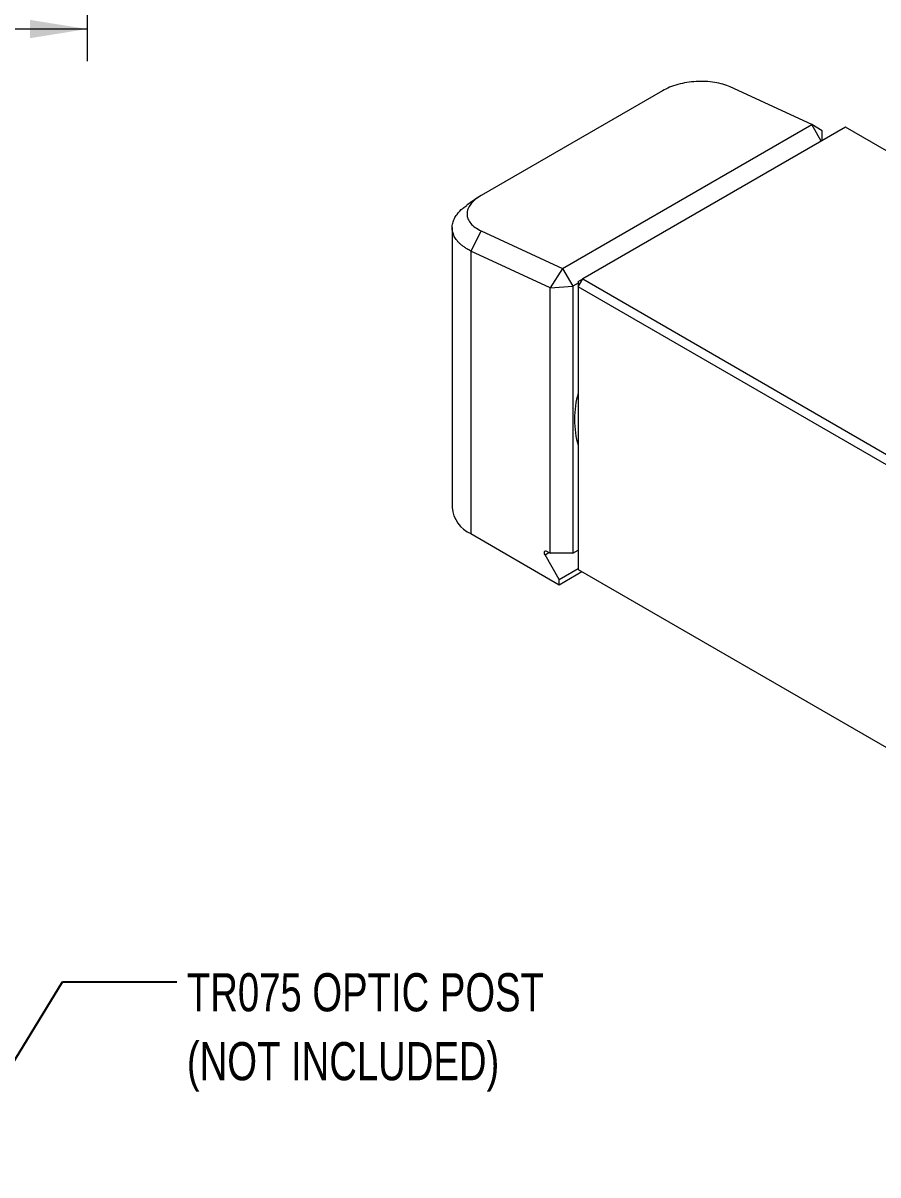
# Model space of a CAD drawing. Header units: millimetres. Extents: x 2 to 278, y 1 to 215.
# Drawn here: x 169.3 to 216.8, y 86.8 to 150.7 of the extents above; entities that cross this region are included whole.
import ezdxf

# ---------------------------------------------------------------- set-up
doc = ezdxf.new("R2010")
doc.units = ezdxf.units.MM
doc.styles.add('SLDTEXTSTYLE0', font='TXT', dxfattribs={"width": 0.75})
doc.dimstyles.new('SLDDIMSTYLE1', dxfattribs={"dimtxt": 0.18, "dimasz": 1.016, "dimexe": 0, "dimexo": 0.0625, "dimgap": 0, "dimtad": 0, "dimtih": 1, "dimtoh": 1, "dimdec": 0, "dimrnd": 1e-09, "dimzin": 0, "dimdsep": 46, "dimtxsty": 'Standard', "dimblk1": 'DOT', "dimblk2": 'DOT', "dimsah": 1, "dimcen": 0.09, "dimadec": 0, "dimazin": 0, "dimtfac": 1.016, "dimtdec": 0, "dimtofl": 0, "dimtmove": 0, "dimatfit": 3, "dimldrblk": 'DOT', "dimfxl": 1, "dimfrac": 2, "dimtolj": 1, "dimtzin": 0, "dimarcsym": 0})
doc.dimstyles.new('SLDDIMSTYLE2', dxfattribs={"dimtxt": 2.116667, "dimasz": 3.175, "dimexe": 0, "dimexo": 0.0625, "dimgap": 0.529167, "dimtad": 0, "dimtih": 1, "dimtoh": 1, "dimdec": 1, "dimlfac": 0.714286, "dimrnd": 1e-09, "dimzin": 12, "dimdsep": 46, "dimtxsty": 'SLDTEXTSTYLE0', "dimsah": 1, "dimcen": 0.09, "dimadec": 0, "dimazin": 3, "dimtfac": 1, "dimtdec": 1, "dimtofl": 0, "dimtmove": 0, "dimatfit": 3, "dimfxl": 1, "dimfrac": 2, "dimtolj": 1, "dimtzin": 12, "dimarcsym": 0})
doc.dimstyles.new('SLDDIMSTYLE5', dxfattribs={"dimtxt": 2.116667, "dimasz": 3.175, "dimexe": 0, "dimexo": 0.0625, "dimgap": 0.529167, "dimtad": 0, "dimtih": 1, "dimtoh": 1, "dimdec": 1, "dimlfac": 0.714286, "dimrnd": 1e-09, "dimzin": 12, "dimdsep": 46, "dimtxsty": 'SLDTEXTSTYLE0', "dimsah": 1, "dimcen": 0, "dimadec": 0, "dimazin": 3, "dimtfac": 1, "dimtdec": 1, "dimtofl": 0, "dimtmove": 0, "dimatfit": 3, "dimfxl": 1, "dimfrac": 2, "dimtolj": 1, "dimtzin": 12, "dimarcsym": 0})

# ---------------------------------------------------------------- blocks, each defined once
blk = doc.blocks.new('_Dot')
at = {"color": 0, "linetype": 'ByBlock', "lineweight": -2}
blk.add_line((-0.5, 0), (-1, 0), dxfattribs=at)
at = {"color": 0, "linetype": 'ByBlock', "const_width": 0.5}
blk.add_lwpolyline([(-0.25, 0, 1), (0.25, 0, 1)], format="xyb", close=True, dxfattribs=at)
blk = doc.blocks.new('_D_4')
at = {"color": 8, "linetype": 'Continuous', "lineweight": 0}
for p, q in [((161.018, 179.939), (179.569, 163.762)), ((179.569, 163.762), (183.379, 163.762))]:
    blk.add_line(p, q, dxfattribs=at)
at = {"color": 8, "linetype": 'Continuous', "lineweight": 18}
blk.add_solid([(161.018, 179.939), (163.077, 177.469), (163.745, 178.235)], dxfattribs=at)
at = {"color": 8, "linetype": 'Continuous', "lineweight": 18, "char_height": 2.11667, "attachment_point": 1, "style": 'SLDTEXTSTYLE0'}
for s, insert in [('MOUNTING DOUBLE-BORE', (184.172, 164.808)), ('FOR USE WITH', (184.172, 161.445)), ('TR(x), TR(x)/M, & TR(x)/M-JP', (184.172, 158.081)), ('SERIES OPTIC POSTS', (184.172, 154.718))]:
    blk.add_mtext(s, dxfattribs=dict(at, insert=insert))
blk = doc.blocks.new('_D_6')
at = {"color": 8, "linetype": 'Continuous', "lineweight": 0}
for p, q in [((89.26, 177.394), (89.26, 148.637)), ((172.888, 177.394), (172.888, 176.378)), ((172.888, 173.838), (172.888, 170.857)), ((172.888, 168.317), (172.888, 148.637)), ((128.391, 152.367), (127.748, 152.367)), ((127.748, 152.367), (127.748, 149.004)), ((136.149, 152.367), (136.792, 152.367)), ((136.792, 152.367), (136.792, 149.004)), ((89.26, 150.415), (125.211, 150.415)), ((172.888, 150.415), (139.329, 150.415)), ((127.748, 149.004), (128.391, 149.004)), ((136.792, 149.004), (136.149, 149.004))]:
    blk.add_line(p, q, dxfattribs=at)
at = {"color": 8, "linetype": 'Continuous', "lineweight": 18}
for points in [[(89.26, 150.415), (92.435, 149.907), (92.435, 150.923)], [(172.888, 150.415), (169.713, 150.923), (169.713, 149.907)]]:
    blk.add_solid(points, dxfattribs=at)
at = {"color": 8, "linetype": 'Continuous', "lineweight": 18, "char_height": 2.1167, "attachment_point": 1, "style": 'SLDTEXTSTYLE0'}
for s, insert in [('59.7mm', (126.888, 155.525)), ('2.35in', (128.391, 151.732)), ('NOMINAL', (125.64, 147.94))]:
    blk.add_mtext(s, dxfattribs=dict(at, insert=insert))

msp = doc.modelspace()

# ---------------------------------------------------------------- linework, layer by layer
at = {"color": 7, "linetype": 'Continuous', "lineweight": 18}
for p, q in [((204.815, 146.986), (194.757, 141.18)), ((213.106, 145.116), (208.586, 147.204)), ((199.277, 137.133), (213.106, 145.116)), ((213.637, 144.197), (213.106, 145.116)), ((213.678, 144.776), (213.106, 145.116)), ((214.979, 144.972), (200.396, 136.553)), ((213.678, 144.221), (213.678, 144.776)), ((260.183, 118.876), (214.979, 144.972)), ((194.578, 141.067), (193.958, 140.637)), ((193.149, 139.397), (193.149, 123.875)), ((194.757, 139.22), (194.191, 138.099)), ((194.757, 139.22), (199.277, 137.133)), ((198.591, 136.067), (194.191, 138.099)), ((194.191, 138.099), (194.191, 122.423)), ((199.277, 137.133), (198.591, 136.067)), ((199.277, 137.133), (199.848, 136.143)), ((198.591, 136.067), (199.848, 136.143)), ((200.144, 136.314), (199.848, 136.143)), ((199.848, 136.143), (199.848, 121.335)), ((200.144, 136.117), (200.396, 136.553)), ((200.144, 136.408), (200.396, 136.553)), ((200.144, 136.408), (200.144, 136.117)), ((200.144, 136.117), (200.144, 120.438)), ((245.348, 110.022), (200.144, 136.117)), ((200.396, 136.553), (245.599, 110.457)), ((198.591, 121.335), (198.591, 136.067)), ((194.191, 122.423), (199.094, 119.592)), ((198.392, 121.45), (198.591, 121.335)), ((199.848, 121.335), (200.144, 121.505)), ((198.303, 121.253), (198.517, 121.377)), ((199.094, 119.883), (198.303, 121.253)), ((199.848, 121.335), (198.591, 121.335)), ((199.094, 119.883), (200.144, 120.489)), ((199.094, 119.592), (200.351, 120.318)), ((200.144, 120.438), (218.573, 109.799)), ((199.094, 119.592), (199.094, 119.883))]:
    msp.add_line(p, q, dxfattribs=at)
at = {"color": 7, "linetype": 'Continuous', "lineweight": 18, "flags": 128}
msp.add_lwpolyline([(198.303, 121.253), (198.281, 121.3), (198.268, 121.347), (198.266, 121.391), (198.275, 121.427), (198.294, 121.453), (198.322, 121.466), (198.355, 121.464), (198.392, 121.45)], dxfattribs=at)
at = {"color": 7, "linetype": 'Continuous', "lineweight": 18}
for centre, radius, start, end in [((205.457, 128.764), 5.514, 164.48186, 195.51814), ((194.868, 124.009), 1.724, 184.45827, 246.86187)]:
    msp.add_arc(centre, radius, start, end, dxfattribs=at)
for points, knots in [([(208.586, 147.204), (208.456, 147.257), (208.195, 147.363), (207.727, 147.462), (207.225, 147.513), (206.701, 147.51), (206.177, 147.453), (205.674, 147.344), (205.206, 147.19), (204.945, 147.054), (204.815, 146.986)], [0, 0, 0, 0, 0.125305, 0.250563, 0.375736, 0.500797, 0.625736, 0.750564, 0.875305, 1, 1, 1, 1]), ([(194.191, 138.099), (194.114, 138.139), (193.977, 138.21), (193.805, 138.323), (193.658, 138.436), (193.529, 138.555), (193.387, 138.714), (193.259, 138.911), (193.169, 139.152), (193.139, 139.4), (193.17, 139.651), (193.263, 139.899), (193.44, 140.179), (193.665, 140.431), (193.895, 140.582), (193.971, 140.632)], [0, 0, 0, 0, 0.064043, 0.113895, 0.162496, 0.217036, 0.26697, 0.357691, 0.445944, 0.533624, 0.625032, 0.713822, 0.799998, 0.933854, 1, 1, 1, 1]), ([(194.757, 141.18), (194.64, 141.105), (194.407, 140.956), (194.163, 140.699), (194.01, 140.429), (193.958, 140.154), (194.01, 139.885), (194.164, 139.632), (194.407, 139.403), (194.64, 139.281), (194.757, 139.22)], [0, 0, 0, 0, 0.124695, 0.249436, 0.374264, 0.499203, 0.624264, 0.749437, 0.874695, 1, 1, 1, 1])]:
    msp.add_open_spline(points, degree=3, knots=knots, dxfattribs=at)

# ---------------------------------------------------------------- texts
at = {"color": 8, "linetype": 'Continuous', "lineweight": 0, "char_height": 2.11667, "attachment_point": 1, "style": 'SLDTEXTSTYLE0'}
for s, insert in [('TR075 OPTIC POST', (178.427, 98.043)), ('(NOT INCLUDED)', (178.427, 94.22))]:
    msp.add_mtext(s, dxfattribs=dict(at, insert=insert))

# ---------------------------------------------------------------- dimensions: what is measured, and where the dimension line sits
at = {"color": 8, "linetype": 'Continuous', "lineweight": 18}
dim = msp.add_radius_dim(center=(154.325, 185.776), mpoint=(161.018, 179.939), text='MOUNTING DOUBLE-BORE\\PFOR USE WITH\\PTR(x), TR(x)/M, & TR(x)/M-JP\\PSERIES OPTIC POSTS', dimstyle='SLDDIMSTYLE5', dxfattribs=at)
dim.commit()
dim.dimension.update_dxf_attribs({"geometry": '_D_4', "text_midpoint": (202.54, 163.762), "dimtype": 164})
dim = msp.add_linear_dim(base=(172.888, 150.415), p1=(89.26, 178.664), p2=(172.888, 178.664), text='<>\\PNOMINAL', dimstyle='SLDDIMSTYLE2', dxfattribs=at)
dim.commit()
dim.dimension.update_dxf_attribs({"geometry": '_D_6', "text_midpoint": (132.27, 150.415), "dimtype": 160})

# ---------------------------------------------------------------- leaders
at = {"color": 8, "linetype": 'Continuous', "lineweight": 0}
msp.add_leader([(158.304, 76.027), (171.524, 97.562), (177.874, 97.562)], dimstyle='SLDDIMSTYLE1', dxfattribs=at)

doc.saveas('drawing.dxf')
